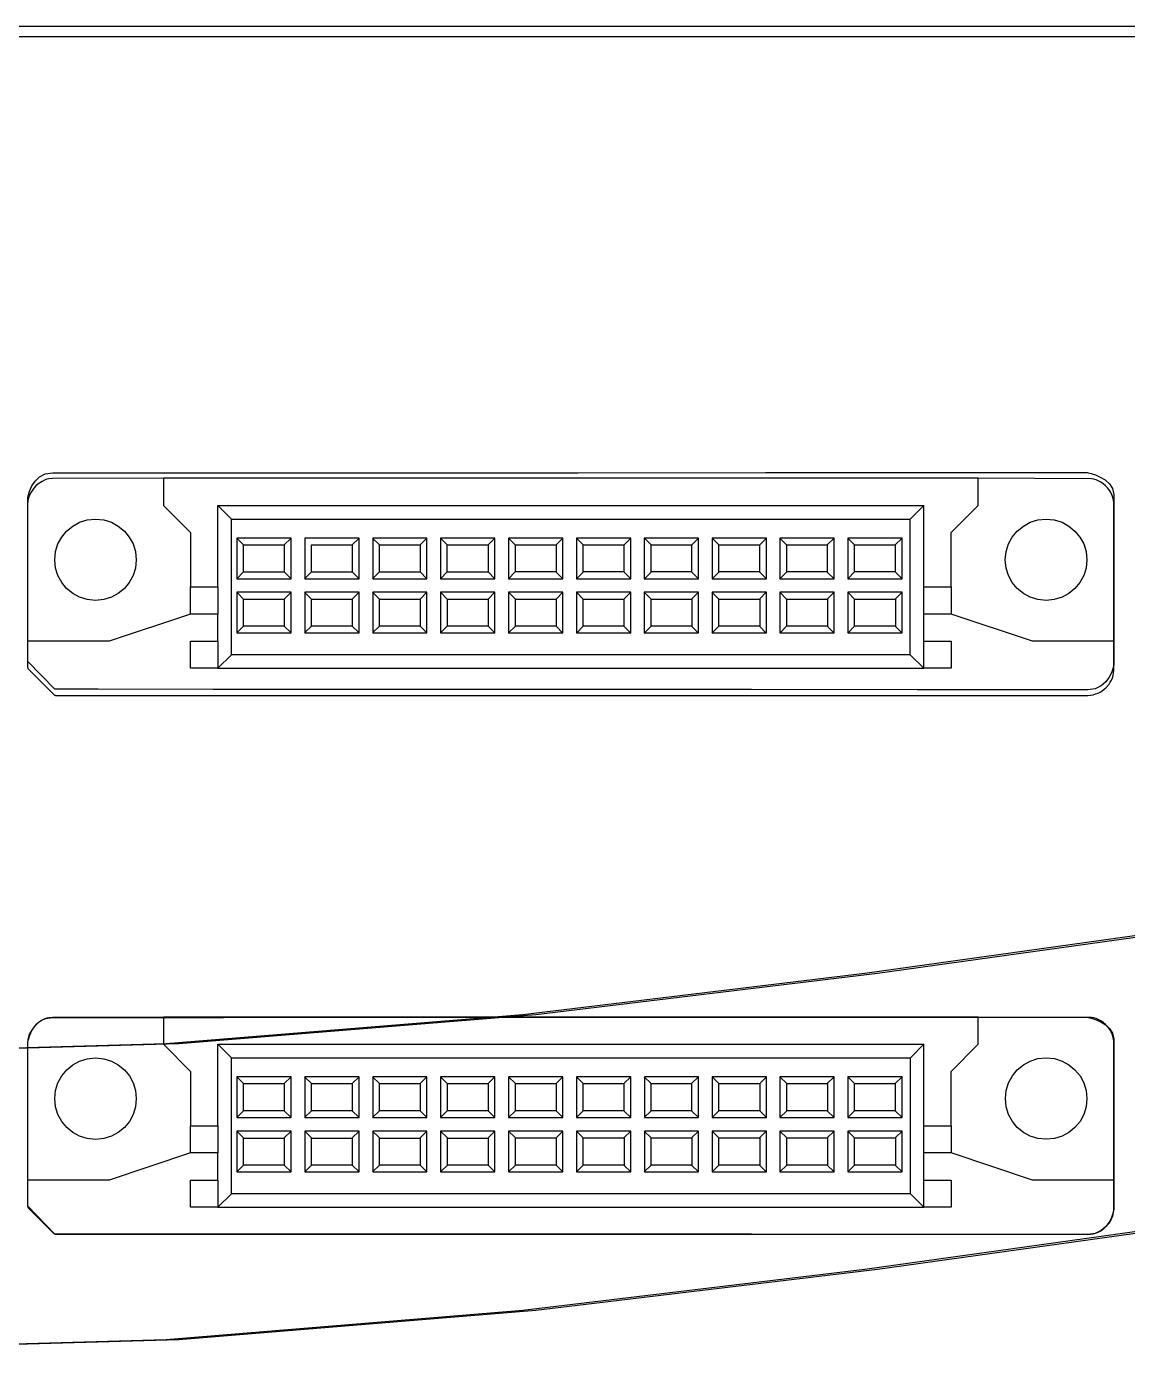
# Model space of a CAD drawing. Header units: metres. Extents: x 0 to 595, y 0 to 842.
# Drawn here: x 262.26 to 302, y 508.31 to 556.11 of the extents above; entities that cross this region are included whole.
import ezdxf

# ---------------------------------------------------------------- set-up
doc = ezdxf.new("R2010")
doc.units = ezdxf.units.M
doc.layers.add('SCHEMATICS', color=7, linetype='Continuous')

msp = doc.modelspace()

# ---------------------------------------------------------------- linework, layer by layer
at = {"layer": 'SCHEMATICS', "color": 7}
for p, q in [((402.861, 556.114), (219.936, 556.114)), ((223.3, 555.753), (397.534, 555.753)), ((262.935, 539.741), (262.818, 539.684)), ((262.993, 539.764), (262.935, 539.741)), ((263.059, 539.779), (262.993, 539.764)), ((263.197, 539.791), (263.059, 539.779)), ((267.201, 539.8), (263.197, 539.791)), ((296.612, 539.8), (267.2, 539.8)), ((267.201, 539.801), (267.201, 538.818)), ((300.701, 539.785), (296.612, 539.8)), ((296.612, 538.817), (296.612, 539.8)), ((300.784, 539.767), (300.701, 539.785)), ((300.868, 539.745), (300.784, 539.767)), ((300.947, 539.709), (300.868, 539.745)), ((262.42, 539.296), (262.375, 539.216)), ((262.519, 539.444), (262.42, 539.296)), ((262.59, 539.524), (262.519, 539.444)), ((262.671, 539.591), (262.59, 539.524)), ((262.818, 539.684), (262.671, 539.591)), ((301.042, 539.659), (300.947, 539.709)), ((301.13, 539.601), (301.042, 539.659)), ((301.213, 539.533), (301.13, 539.601)), ((301.285, 539.454), (301.213, 539.533)), ((301.342, 539.383), (301.285, 539.454)), ((301.387, 539.307), (301.342, 539.383)), ((301.448, 539.182), (301.387, 539.307)), ((262.306, 538.991), (262.294, 538.85)), ((262.294, 538.85), (262.294, 533.92)), ((262.301, 533.185), (262.301, 539.056)), ((262.345, 539.134), (262.306, 538.991)), ((262.375, 539.216), (262.345, 539.134)), ((267.201, 538.818), (268.178, 537.84)), ((269.16, 535.88), (269.16, 538.817)), ((269.161, 538.818), (294.653, 538.818)), ((269.653, 538.329), (269.161, 538.818)), ((294.163, 538.329), (294.654, 538.818)), ((294.653, 535.881), (294.653, 538.818)), ((295.632, 537.839), (296.612, 538.817)), ((301.489, 539.067), (301.448, 539.182)), ((301.503, 539.002), (301.489, 539.067)), ((301.51, 538.944), (301.503, 539.002)), ((301.513, 533.92), (301.51, 538.944)), ((269.653, 538.329), (294.163, 538.329)), ((269.653, 533.428), (269.653, 538.329)), ((294.163, 533.428), (294.163, 538.329)), ((268.178, 537.84), (268.178, 535.881)), ((295.632, 535.88), (295.632, 537.839)), ((270.091, 537.396), (269.845, 537.645)), ((269.847, 537.645), (269.847, 536.172)), ((271.809, 537.645), (269.847, 537.645)), ((270.092, 536.417), (270.092, 537.395)), ((270.092, 537.395), (271.562, 537.395)), ((271.561, 537.396), (271.807, 537.645)), ((271.562, 537.395), (271.562, 536.417)), ((271.809, 536.172), (271.809, 537.645)), ((272.3, 537.645), (272.3, 536.172)), ((274.264, 537.645), (272.3, 537.645)), ((272.547, 536.417), (272.547, 537.395)), ((272.547, 537.395), (274.013, 537.395)), ((274.012, 537.396), (274.261, 537.645)), ((274.013, 537.395), (274.013, 536.417)), ((274.264, 536.172), (274.264, 537.645)), ((274.996, 537.396), (274.751, 537.645)), ((274.755, 537.645), (274.755, 536.172)), ((276.714, 537.645), (274.755, 537.645)), ((274.997, 536.417), (274.997, 537.395)), ((274.997, 537.395), (276.467, 537.395)), ((276.466, 537.396), (276.711, 537.645)), ((276.467, 537.395), (276.467, 536.417)), ((276.714, 536.172), (276.714, 537.645)), ((277.447, 537.396), (277.204, 537.645)), ((277.207, 537.645), (277.207, 536.172)), ((279.166, 537.645), (277.207, 537.645)), ((277.448, 536.417), (277.448, 537.395)), ((277.448, 537.395), (278.918, 537.395)), ((278.917, 537.396), (279.163, 537.645)), ((278.918, 537.395), (278.918, 536.417)), ((279.166, 536.172), (279.166, 537.645)), ((279.903, 537.396), (279.655, 537.645)), ((281.618, 537.645), (279.656, 537.645)), ((279.658, 537.645), (279.658, 536.172)), ((279.904, 537.396), (281.373, 537.396)), ((279.904, 536.417), (279.904, 537.395)), ((281.373, 537.396), (281.373, 536.418)), ((281.374, 537.395), (281.62, 537.644)), ((281.618, 536.172), (281.618, 537.645)), ((282.109, 537.645), (282.109, 536.172)), ((284.071, 537.645), (282.109, 537.645)), ((282.353, 537.395), (282.111, 537.644)), ((282.35, 536.418), (282.35, 537.396)), ((282.35, 537.396), (283.825, 537.396)), ((283.825, 537.396), (283.825, 536.418)), ((283.827, 537.395), (284.073, 537.644)), ((284.071, 536.172), (284.071, 537.645)), ((284.56, 537.645), (284.56, 536.172)), ((286.518, 537.645), (284.56, 537.645)), ((284.807, 537.395), (284.562, 537.644)), ((284.804, 536.418), (284.804, 537.396)), ((284.804, 537.396), (286.268, 537.396)), ((286.268, 537.396), (286.268, 536.418)), ((286.271, 537.395), (286.52, 537.644)), ((286.518, 536.172), (286.518, 537.645)), ((287.006, 537.645), (287.006, 536.172)), ((288.965, 537.645), (287.006, 537.645)), ((287.256, 537.395), (287.008, 537.644)), ((287.252, 536.418), (287.252, 537.396)), ((287.252, 537.396), (288.724, 537.396)), ((288.724, 537.396), (288.724, 536.418)), ((288.727, 537.395), (288.967, 537.644)), ((288.965, 536.172), (288.965, 537.645)), ((289.699, 537.395), (289.453, 537.644)), ((289.456, 537.645), (289.456, 536.172)), ((291.415, 537.645), (289.456, 537.645)), ((289.7, 536.418), (289.7, 537.396)), ((289.7, 537.396), (291.167, 537.396)), ((291.166, 537.395), (291.412, 537.644)), ((291.167, 537.396), (291.167, 536.418)), ((291.415, 536.172), (291.415, 537.645)), ((292.148, 537.396), (291.903, 537.645)), ((291.904, 537.645), (291.904, 536.172)), ((293.865, 537.645), (291.904, 537.645)), ((292.148, 536.418), (292.148, 537.396)), ((292.148, 537.396), (293.621, 537.396)), ((293.621, 537.396), (293.864, 537.645)), ((293.621, 537.396), (293.621, 536.418)), ((293.865, 536.172), (293.865, 537.645)), ((269.845, 536.172), (270.091, 536.418)), ((271.562, 536.417), (270.092, 536.417)), ((271.561, 536.418), (271.807, 536.172)), ((272.297, 536.172), (272.546, 536.418)), ((274.013, 536.417), (272.547, 536.417)), ((274.012, 536.418), (274.261, 536.172)), ((274.751, 536.172), (274.996, 536.418)), ((276.467, 536.417), (274.997, 536.417)), ((276.466, 536.418), (276.711, 536.172)), ((277.204, 536.172), (277.447, 536.418)), ((278.918, 536.417), (277.448, 536.417)), ((278.917, 536.418), (279.163, 536.172)), ((279.655, 536.172), (279.903, 536.418)), ((281.373, 536.418), (279.904, 536.418)), ((281.374, 536.417), (281.62, 536.171)), ((282.111, 536.171), (282.353, 536.417)), ((283.825, 536.418), (282.35, 536.418)), ((283.827, 536.417), (284.073, 536.171)), ((284.562, 536.171), (284.807, 536.417)), ((286.268, 536.418), (284.804, 536.418)), ((286.271, 536.417), (286.52, 536.171)), ((287.008, 536.171), (287.256, 536.417)), ((288.724, 536.418), (287.252, 536.418)), ((288.727, 536.417), (288.967, 536.171)), ((289.453, 536.171), (289.699, 536.417)), ((291.167, 536.418), (289.7, 536.418)), ((291.166, 536.417), (291.412, 536.171)), ((291.903, 536.172), (292.148, 536.418)), ((293.621, 536.418), (292.148, 536.418)), ((293.621, 536.418), (293.864, 536.172)), ((269.847, 536.172), (271.809, 536.172)), ((272.3, 536.172), (274.264, 536.172)), ((274.755, 536.172), (276.714, 536.172)), ((277.207, 536.172), (279.166, 536.172)), ((279.656, 536.172), (281.618, 536.172)), ((282.109, 536.172), (284.071, 536.172)), ((284.56, 536.172), (286.518, 536.172)), ((287.006, 536.172), (288.965, 536.172)), ((289.456, 536.172), (291.415, 536.172)), ((291.904, 536.172), (293.865, 536.172)), ((268.179, 535.881), (269.16, 535.881)), ((268.179, 534.901), (268.179, 535.881)), ((269.16, 535.881), (269.16, 534.901)), ((270.091, 535.439), (269.845, 535.685)), ((269.847, 535.685), (269.847, 534.216)), ((271.809, 535.685), (269.847, 535.685)), ((270.092, 534.458), (270.092, 535.438)), ((270.092, 535.438), (271.562, 535.438)), ((271.561, 535.439), (271.807, 535.685)), ((271.562, 535.438), (271.562, 534.458)), ((271.809, 534.216), (271.809, 535.685)), ((272.547, 535.439), (272.298, 535.685)), ((272.3, 535.685), (272.3, 534.216)), ((274.264, 535.685), (272.3, 535.685)), ((272.548, 534.458), (272.548, 535.438)), ((272.548, 535.438), (274.014, 535.438)), ((274.013, 535.439), (274.262, 535.685)), ((274.014, 535.438), (274.014, 534.458)), ((274.264, 534.216), (274.264, 535.685)), ((274.997, 535.439), (274.752, 535.685)), ((274.755, 535.685), (274.755, 534.216)), ((276.714, 535.685), (274.755, 535.685)), ((274.998, 534.458), (274.998, 535.438)), ((274.998, 535.438), (276.468, 535.438)), ((276.467, 535.439), (276.712, 535.685)), ((276.468, 535.438), (276.468, 534.458)), ((276.714, 534.216), (276.714, 535.685)), ((277.448, 535.439), (277.205, 535.685)), ((277.207, 535.685), (277.207, 534.216)), ((279.166, 535.685), (277.207, 535.685)), ((277.449, 534.458), (277.449, 535.438)), ((277.449, 535.438), (278.919, 535.438)), ((278.918, 535.439), (279.164, 535.685)), ((278.919, 535.438), (278.919, 534.458)), ((279.166, 534.216), (279.166, 535.685)), ((281.618, 535.685), (279.656, 535.685)), ((279.904, 535.439), (279.656, 535.685)), ((279.657, 535.684), (279.657, 534.215)), ((279.904, 535.439), (281.373, 535.439)), ((279.905, 534.458), (279.905, 535.438)), ((281.373, 535.439), (281.373, 534.459)), ((281.374, 535.438), (281.62, 535.684)), ((281.618, 534.216), (281.618, 535.685)), ((282.109, 535.685), (282.109, 534.216)), ((284.071, 535.685), (282.109, 535.685)), ((282.352, 535.438), (282.11, 535.684)), ((282.351, 534.459), (282.351, 535.439)), ((282.351, 535.439), (283.826, 535.439)), ((283.826, 535.438), (284.072, 535.684)), ((283.826, 535.439), (283.826, 534.459)), ((284.071, 534.216), (284.071, 535.685)), ((284.803, 535.438), (284.558, 535.684)), ((284.56, 535.685), (284.56, 534.216)), ((286.518, 535.685), (284.56, 535.685)), ((284.806, 534.459), (284.806, 535.439)), ((284.806, 535.439), (286.27, 535.439)), ((286.267, 535.438), (286.516, 535.684)), ((286.27, 535.439), (286.27, 534.459)), ((286.518, 534.216), (286.518, 535.685)), ((287.251, 535.438), (287.003, 535.684)), ((287.006, 535.685), (287.006, 534.216)), ((288.965, 535.685), (287.006, 535.685)), ((287.254, 534.459), (287.254, 535.439)), ((287.254, 535.439), (288.726, 535.439)), ((288.722, 535.438), (288.962, 535.684)), ((288.726, 535.439), (288.726, 534.459)), ((288.965, 534.216), (288.965, 535.685)), ((289.699, 535.438), (289.453, 535.684)), ((289.456, 535.685), (289.456, 534.216)), ((291.415, 535.685), (289.456, 535.685)), ((289.703, 534.459), (289.703, 535.439)), ((289.703, 535.439), (291.17, 535.439)), ((291.166, 535.438), (291.412, 535.684)), ((291.17, 535.439), (291.17, 534.459)), ((291.415, 534.216), (291.415, 535.685)), ((292.147, 535.438), (291.902, 535.684)), ((291.906, 535.685), (291.906, 534.216)), ((293.867, 535.685), (291.906, 535.685)), ((292.151, 534.459), (292.151, 535.439)), ((292.151, 535.439), (293.624, 535.439)), ((293.62, 535.438), (293.863, 535.684)), ((293.624, 535.439), (293.624, 534.459)), ((293.867, 534.216), (293.867, 535.685)), ((294.653, 535.881), (295.636, 535.881)), ((294.653, 534.901), (294.653, 535.881)), ((295.636, 535.881), (295.636, 534.901)), ((268.178, 534.901), (265.236, 533.92)), ((269.16, 534.901), (268.179, 534.901)), ((269.16, 533.919), (269.16, 534.9)), ((295.636, 534.901), (294.653, 534.901)), ((294.653, 533.92), (294.653, 534.901)), ((298.575, 533.919), (295.632, 534.9)), ((269.845, 534.216), (270.091, 534.459)), ((269.847, 534.216), (271.809, 534.216)), ((271.562, 534.458), (270.092, 534.458)), ((271.561, 534.459), (271.807, 534.216)), ((272.298, 534.216), (272.547, 534.459)), ((272.3, 534.216), (274.264, 534.216)), ((274.014, 534.458), (272.548, 534.458)), ((274.013, 534.459), (274.262, 534.216)), ((274.752, 534.216), (274.997, 534.459)), ((274.755, 534.216), (276.714, 534.216)), ((276.468, 534.458), (274.998, 534.458)), ((276.467, 534.459), (276.712, 534.216)), ((277.205, 534.216), (277.448, 534.459)), ((277.207, 534.216), (279.166, 534.216)), ((278.919, 534.458), (277.449, 534.458)), ((278.918, 534.459), (279.164, 534.216)), ((279.656, 534.216), (279.904, 534.459)), ((279.656, 534.216), (281.618, 534.216)), ((281.373, 534.459), (279.904, 534.459)), ((281.374, 534.458), (281.62, 534.215)), ((282.109, 534.216), (284.071, 534.216)), ((282.11, 534.215), (282.352, 534.458)), ((283.826, 534.459), (282.351, 534.459)), ((283.826, 534.458), (284.072, 534.215)), ((284.558, 534.215), (284.803, 534.458)), ((284.56, 534.216), (286.518, 534.216)), ((286.27, 534.459), (284.806, 534.459)), ((286.267, 534.458), (286.516, 534.215)), ((287.003, 534.215), (287.251, 534.458)), ((287.006, 534.216), (288.965, 534.216)), ((288.726, 534.459), (287.254, 534.459)), ((288.722, 534.458), (288.962, 534.215)), ((289.453, 534.215), (289.699, 534.458)), ((289.456, 534.216), (291.415, 534.216)), ((291.17, 534.459), (289.703, 534.459)), ((291.166, 534.458), (291.412, 534.215)), ((291.902, 534.215), (292.147, 534.458)), ((291.906, 534.216), (293.867, 534.216)), ((293.624, 534.459), (292.151, 534.459)), ((293.62, 534.458), (293.863, 534.215)), ((262.294, 533.92), (262.297, 532.976)), ((265.236, 533.92), (262.294, 533.92)), ((268.179, 533.92), (269.16, 533.92)), ((268.179, 532.942), (268.179, 533.92)), ((269.16, 533.92), (269.16, 532.942)), ((294.653, 533.92), (295.636, 533.92)), ((294.653, 532.942), (294.653, 533.92)), ((295.636, 533.92), (295.636, 532.942)), ((301.512, 533.919), (298.575, 533.919)), ((301.51, 532.856), (301.513, 533.92)), ((263.275, 532.183), (262.301, 533.185)), ((269.653, 533.428), (269.161, 532.942)), ((294.163, 533.428), (269.653, 533.428)), ((294.163, 533.428), (294.654, 532.942)), ((262.297, 532.976), (262.3, 532.957)), ((262.3, 532.957), (262.303, 532.948)), ((262.303, 532.948), (262.303, 532.942)), ((262.303, 532.942), (262.314, 532.927)), ((262.314, 532.927), (262.351, 532.883)), ((262.351, 532.883), (263.227, 532.007)), ((269.16, 532.942), (268.179, 532.942)), ((269.161, 532.942), (294.653, 532.942)), ((295.636, 532.942), (294.653, 532.942)), ((301.423, 532.517), (301.458, 532.598)), ((301.458, 532.598), (301.483, 532.686)), ((301.483, 532.686), (301.503, 532.772)), ((301.503, 532.772), (301.51, 532.856)), ((300.939, 532.041), (301.014, 532.084)), ((301.014, 532.084), (301.089, 532.127)), ((301.089, 532.127), (301.161, 532.182)), ((301.161, 532.182), (301.222, 532.238)), ((301.222, 532.238), (301.338, 532.37)), ((301.338, 532.37), (301.383, 532.443)), ((301.383, 532.443), (301.423, 532.517)), ((263.227, 532.007), (263.257, 531.983)), ((263.257, 531.983), (263.272, 531.974)), ((263.272, 531.974), (263.29, 531.968)), ((263.29, 531.968), (263.308, 531.962)), ((263.308, 531.962), (263.326, 531.96)), ((263.326, 531.96), (300.567, 531.96)), ((300.567, 531.96), (300.76, 531.983)), ((300.76, 531.983), (300.849, 532.013)), ((300.849, 532.013), (300.939, 532.041)), ((262.672, 520.138), (262.591, 520.067)), ((262.819, 520.231), (262.672, 520.138)), ((262.936, 520.286), (262.819, 520.231)), ((262.994, 520.307), (262.936, 520.286)), ((263.06, 520.325), (262.994, 520.307)), ((263.198, 520.337), (263.06, 520.325)), ((267.202, 520.345), (263.198, 520.337)), ((296.613, 520.347), (267.201, 520.347)), ((267.202, 520.345), (267.202, 519.367)), ((300.702, 520.336), (296.613, 520.347)), ((296.613, 519.369), (296.613, 520.347)), ((300.785, 520.318), (300.702, 520.336)), ((300.869, 520.291), (300.785, 520.318)), ((300.948, 520.26), (300.869, 520.291)), ((301.043, 520.21), (300.948, 520.26)), ((301.131, 520.149), (301.043, 520.21)), ((301.214, 520.081), (301.131, 520.149)), ((262.346, 519.677), (262.307, 519.536)), ((262.376, 519.766), (262.346, 519.677)), ((262.421, 519.844), (262.376, 519.766)), ((262.52, 519.988), (262.421, 519.844)), ((262.591, 520.067), (262.52, 519.988)), ((301.286, 520.002), (301.214, 520.081)), ((301.343, 519.931), (301.286, 520.002)), ((301.388, 519.858), (301.343, 519.931)), ((301.449, 519.729), (301.388, 519.858)), ((301.49, 519.612), (301.449, 519.729)), ((262.307, 519.536), (262.295, 519.391)), ((262.295, 519.391), (262.295, 514.463)), ((262.301, 513.516), (262.301, 519.39)), ((267.202, 519.367), (268.179, 518.386)), ((269.653, 518.874), (269.161, 519.366)), ((269.161, 516.418), (269.161, 519.366)), ((269.162, 519.368), (294.654, 519.368)), ((294.164, 518.876), (294.655, 519.368)), ((294.654, 516.42), (294.654, 519.368)), ((295.633, 518.388), (296.613, 519.369)), ((301.504, 519.553), (301.49, 519.612)), ((301.511, 519.495), (301.504, 519.553)), ((301.514, 514.465), (301.511, 519.495)), ((269.653, 513.969), (269.653, 518.874)), ((269.654, 518.876), (294.164, 518.876)), ((294.164, 513.971), (294.164, 518.876)), ((268.179, 518.386), (268.179, 516.419)), ((295.633, 516.421), (295.633, 518.388)), ((270.092, 517.947), (269.846, 518.19)), ((269.847, 518.189), (269.847, 516.717)), ((271.809, 518.189), (269.847, 518.189)), ((270.093, 516.962), (270.093, 517.946)), ((270.093, 517.946), (271.563, 517.946)), ((271.562, 517.947), (271.808, 518.19)), ((271.563, 517.946), (271.563, 516.962)), ((271.809, 516.717), (271.809, 518.189)), ((272.547, 517.947), (272.298, 518.19)), ((272.3, 518.189), (272.3, 516.717)), ((274.264, 518.189), (272.3, 518.189)), ((272.548, 516.962), (272.548, 517.946)), ((272.548, 517.946), (274.014, 517.946)), ((274.013, 517.947), (274.262, 518.19)), ((274.014, 517.946), (274.014, 516.962)), ((274.264, 516.717), (274.264, 518.189)), ((274.997, 517.947), (274.752, 518.19)), ((274.755, 518.189), (274.755, 516.717)), ((276.714, 518.189), (274.755, 518.189)), ((274.998, 516.962), (274.998, 517.946)), ((274.998, 517.946), (276.468, 517.946)), ((276.467, 517.947), (276.712, 518.19)), ((276.468, 517.946), (276.468, 516.962)), ((276.714, 516.717), (276.714, 518.189)), ((277.448, 517.947), (277.205, 518.19)), ((277.207, 518.189), (277.207, 516.717)), ((279.166, 518.189), (277.207, 518.189)), ((277.449, 516.962), (277.449, 517.946)), ((277.449, 517.946), (278.919, 517.946)), ((278.918, 517.947), (279.164, 518.19)), ((278.919, 517.946), (278.919, 516.962)), ((279.166, 516.717), (279.166, 518.189)), ((279.904, 517.947), (279.656, 518.19)), ((281.619, 518.191), (279.657, 518.191)), ((279.658, 518.189), (279.658, 516.717)), ((279.905, 517.948), (281.374, 517.948)), ((279.905, 516.962), (279.905, 517.946)), ((281.372, 517.949), (281.618, 518.192)), ((281.374, 517.948), (281.374, 516.964)), ((281.619, 516.719), (281.619, 518.191)), ((282.351, 517.949), (282.109, 518.192)), ((282.11, 518.191), (282.11, 516.719)), ((284.072, 518.191), (282.11, 518.191)), ((282.351, 516.964), (282.351, 517.948)), ((282.351, 517.948), (283.826, 517.948)), ((283.825, 517.949), (284.071, 518.192)), ((283.826, 517.948), (283.826, 516.964)), ((284.072, 516.719), (284.072, 518.191)), ((284.805, 517.949), (284.56, 518.192)), ((284.561, 518.191), (284.561, 516.719)), ((286.519, 518.191), (284.561, 518.191)), ((284.805, 516.964), (284.805, 517.948)), ((284.805, 517.948), (286.269, 517.948)), ((286.269, 517.949), (286.518, 518.192)), ((286.269, 517.948), (286.269, 516.964)), ((286.519, 516.719), (286.519, 518.191)), ((287.254, 517.949), (287.006, 518.192)), ((287.007, 518.191), (287.007, 516.719)), ((288.966, 518.191), (287.007, 518.191)), ((287.253, 516.964), (287.253, 517.948)), ((287.253, 517.948), (288.725, 517.948)), ((288.725, 517.949), (288.965, 518.192)), ((288.725, 517.948), (288.725, 516.964)), ((288.966, 516.719), (288.966, 518.191)), ((289.7, 517.949), (289.454, 518.192)), ((289.457, 518.191), (289.457, 516.719)), ((291.416, 518.191), (289.457, 518.191)), ((289.701, 516.964), (289.701, 517.948)), ((289.701, 517.948), (291.168, 517.948)), ((291.167, 517.949), (291.413, 518.192)), ((291.168, 517.948), (291.168, 516.964)), ((291.416, 516.719), (291.416, 518.191)), ((292.149, 517.948), (291.904, 518.191)), ((291.905, 518.191), (291.905, 516.719)), ((293.866, 518.191), (291.905, 518.191)), ((292.149, 516.964), (292.149, 517.948)), ((292.149, 517.948), (293.622, 517.948)), ((293.622, 517.948), (293.865, 518.191)), ((293.622, 517.948), (293.622, 516.964)), ((293.866, 516.719), (293.866, 518.191)), ((269.846, 516.718), (270.092, 516.963)), ((271.563, 516.962), (270.093, 516.962)), ((271.562, 516.963), (271.808, 516.718)), ((272.298, 516.718), (272.547, 516.963)), ((274.014, 516.962), (272.548, 516.962)), ((274.013, 516.963), (274.262, 516.718)), ((274.752, 516.718), (274.997, 516.963)), ((276.468, 516.962), (274.998, 516.962)), ((276.467, 516.963), (276.712, 516.718)), ((277.205, 516.718), (277.448, 516.963)), ((278.919, 516.962), (277.449, 516.962)), ((278.918, 516.963), (279.164, 516.718)), ((279.656, 516.718), (279.904, 516.963)), ((281.374, 516.964), (279.905, 516.964)), ((281.372, 516.965), (281.618, 516.72)), ((282.109, 516.72), (282.351, 516.965)), ((283.826, 516.964), (282.351, 516.964)), ((283.825, 516.965), (284.071, 516.72)), ((284.56, 516.72), (284.805, 516.965)), ((286.269, 516.964), (284.805, 516.964)), ((286.269, 516.965), (286.518, 516.72)), ((287.006, 516.72), (287.254, 516.965)), ((288.725, 516.964), (287.253, 516.964)), ((288.725, 516.965), (288.965, 516.72)), ((289.454, 516.72), (289.7, 516.965)), ((291.168, 516.964), (289.701, 516.964)), ((291.167, 516.965), (291.413, 516.72)), ((291.904, 516.719), (292.149, 516.964)), ((293.622, 516.964), (292.149, 516.964)), ((293.622, 516.964), (293.865, 516.719)), ((268.179, 516.419), (269.16, 516.419)), ((268.179, 515.441), (268.179, 516.419)), ((269.16, 516.419), (269.16, 515.441)), ((269.847, 516.717), (271.809, 516.717)), ((272.3, 516.717), (274.264, 516.717)), ((274.755, 516.717), (276.714, 516.717)), ((277.207, 516.717), (279.166, 516.717)), ((279.657, 516.719), (281.619, 516.719)), ((282.11, 516.719), (284.072, 516.719)), ((284.561, 516.719), (286.519, 516.719)), ((287.007, 516.719), (288.966, 516.719)), ((289.457, 516.719), (291.416, 516.719)), ((291.905, 516.719), (293.866, 516.719)), ((294.654, 516.42), (295.637, 516.42)), ((294.654, 515.442), (294.654, 516.42)), ((295.637, 516.42), (295.637, 515.442)), ((270.092, 515.983), (269.846, 516.226)), ((269.847, 516.225), (269.847, 514.755)), ((271.809, 516.225), (269.847, 516.225)), ((270.093, 514.998), (270.093, 515.982)), ((270.093, 515.982), (271.563, 515.982)), ((271.562, 515.983), (271.808, 516.226)), ((271.563, 515.982), (271.563, 514.998)), ((271.809, 514.755), (271.809, 516.225)), ((272.548, 515.983), (272.299, 516.226)), ((272.3, 516.225), (272.3, 514.755)), ((274.264, 516.225), (272.3, 516.225)), ((272.549, 514.998), (272.549, 515.982)), ((272.549, 515.982), (274.015, 515.982)), ((274.014, 515.983), (274.263, 516.226)), ((274.015, 515.982), (274.015, 514.998)), ((274.264, 514.755), (274.264, 516.225)), ((274.998, 515.983), (274.753, 516.226)), ((274.755, 516.225), (274.755, 514.755)), ((276.714, 516.225), (274.755, 516.225)), ((274.999, 514.998), (274.999, 515.982)), ((274.999, 515.982), (276.469, 515.982)), ((276.468, 515.983), (276.713, 516.226)), ((276.469, 515.982), (276.469, 514.998)), ((276.714, 514.755), (276.714, 516.225)), ((277.449, 515.983), (277.206, 516.226)), ((277.207, 516.225), (277.207, 514.755)), ((279.166, 516.225), (277.207, 516.225)), ((277.45, 514.998), (277.45, 515.982)), ((277.45, 515.982), (278.92, 515.982)), ((278.919, 515.983), (279.165, 516.226)), ((278.92, 515.982), (278.92, 514.998)), ((279.166, 514.755), (279.166, 516.225)), ((281.619, 516.227), (279.657, 516.227)), ((279.905, 515.983), (279.657, 516.226)), ((279.657, 516.225), (279.657, 514.755)), ((279.905, 515.984), (281.374, 515.984)), ((279.906, 514.998), (279.906, 515.982)), ((281.372, 515.985), (281.618, 516.228)), ((281.374, 515.984), (281.374, 515)), ((281.619, 514.757), (281.619, 516.227)), ((282.35, 515.985), (282.108, 516.228)), ((282.11, 516.227), (282.11, 514.757)), ((284.072, 516.227), (282.11, 516.227)), ((282.352, 515), (282.352, 515.984)), ((282.352, 515.984), (283.827, 515.984)), ((283.824, 515.985), (284.07, 516.228)), ((283.827, 515.984), (283.827, 515)), ((284.072, 514.757), (284.072, 516.227)), ((284.804, 515.985), (284.559, 516.228)), ((284.561, 516.227), (284.561, 514.757)), ((286.519, 516.227), (284.561, 516.227)), ((284.807, 515), (284.807, 515.984)), ((284.807, 515.984), (286.271, 515.984)), ((286.268, 515.985), (286.517, 516.228)), ((286.271, 515.984), (286.271, 515)), ((286.519, 514.757), (286.519, 516.227)), ((287.252, 515.985), (287.004, 516.228)), ((287.007, 516.227), (287.007, 514.757)), ((288.966, 516.227), (287.007, 516.227)), ((287.255, 515), (287.255, 515.984)), ((287.255, 515.984), (288.727, 515.984)), ((288.723, 515.985), (288.963, 516.228)), ((288.727, 515.984), (288.727, 515)), ((288.966, 514.757), (288.966, 516.227)), ((289.7, 515.985), (289.454, 516.228)), ((289.457, 516.227), (289.457, 514.757)), ((291.416, 516.227), (289.457, 516.227)), ((289.704, 515), (289.704, 515.984)), ((289.704, 515.984), (291.171, 515.984)), ((291.167, 515.985), (291.413, 516.228)), ((291.171, 515.984), (291.171, 515)), ((291.416, 514.757), (291.416, 516.227)), ((292.148, 515.985), (291.903, 516.228)), ((291.907, 516.227), (291.907, 514.757)), ((293.868, 516.227), (291.907, 516.227)), ((292.152, 515), (292.152, 515.984)), ((292.152, 515.984), (293.625, 515.984)), ((293.621, 515.985), (293.864, 516.228)), ((293.625, 515.984), (293.625, 515)), ((293.868, 514.757), (293.868, 516.227)), ((268.179, 515.441), (265.237, 514.463)), ((269.16, 515.441), (268.179, 515.441)), ((269.161, 514.462), (269.161, 515.44)), ((295.637, 515.442), (294.654, 515.442)), ((294.654, 514.464), (294.654, 515.442)), ((298.576, 514.465), (295.633, 515.443)), ((269.846, 514.756), (270.092, 514.999)), ((271.563, 514.998), (270.093, 514.998)), ((271.562, 514.999), (271.808, 514.756)), ((272.299, 514.756), (272.548, 514.999)), ((274.015, 514.998), (272.549, 514.998)), ((274.014, 514.999), (274.263, 514.756)), ((274.753, 514.756), (274.998, 514.999)), ((276.469, 514.998), (274.999, 514.998)), ((276.468, 514.999), (276.713, 514.756)), ((277.206, 514.756), (277.449, 514.999)), ((278.92, 514.998), (277.45, 514.998)), ((278.919, 514.999), (279.165, 514.756)), ((279.657, 514.756), (279.905, 514.999)), ((281.374, 515), (279.905, 515)), ((281.372, 515.001), (281.618, 514.758)), ((282.108, 514.758), (282.35, 515.001)), ((283.827, 515), (282.352, 515)), ((283.824, 515.001), (284.07, 514.758)), ((284.559, 514.758), (284.804, 515.001)), ((286.271, 515), (284.807, 515)), ((286.268, 515.001), (286.517, 514.758)), ((287.004, 514.758), (287.252, 515.001)), ((288.727, 515), (287.255, 515)), ((288.723, 515.001), (288.963, 514.758)), ((289.454, 514.758), (289.7, 515.001)), ((291.171, 515), (289.704, 515)), ((291.167, 515.001), (291.413, 514.758)), ((291.903, 514.758), (292.148, 515.001)), ((293.625, 515), (292.152, 515)), ((293.621, 515.001), (293.864, 514.758)), ((262.295, 514.463), (262.298, 513.517)), ((265.237, 514.463), (262.295, 514.463)), ((268.179, 514.463), (269.16, 514.463)), ((268.179, 513.48), (268.179, 514.463)), ((269.16, 514.463), (269.16, 513.48)), ((269.847, 514.755), (271.809, 514.755)), ((272.3, 514.755), (274.264, 514.755)), ((274.755, 514.755), (276.714, 514.755)), ((277.207, 514.755), (279.166, 514.755)), ((279.657, 514.757), (281.619, 514.757)), ((282.11, 514.757), (284.072, 514.757)), ((284.561, 514.757), (286.519, 514.757)), ((287.007, 514.757), (288.966, 514.757)), ((289.457, 514.757), (291.416, 514.757)), ((291.907, 514.757), (293.868, 514.757)), ((294.654, 514.464), (295.637, 514.464)), ((294.654, 513.481), (294.654, 514.464)), ((295.637, 514.464), (295.637, 513.481)), ((301.513, 514.465), (298.576, 514.465)), ((301.511, 513.403), (301.514, 514.465)), ((269.653, 513.969), (269.161, 513.48)), ((294.164, 513.971), (269.654, 513.971)), ((294.164, 513.971), (294.655, 513.482)), ((262.298, 513.517), (262.301, 513.496)), ((263.275, 512.514), (262.301, 513.516)), ((262.301, 513.496), (262.304, 513.49)), ((262.304, 513.49), (262.304, 513.484)), ((262.304, 513.484), (262.315, 513.463)), ((262.315, 513.463), (262.352, 513.422)), ((269.16, 513.48), (268.179, 513.48)), ((269.162, 513.482), (294.654, 513.482)), ((295.637, 513.481), (294.654, 513.481)), ((262.352, 513.424), (263.228, 512.548)), ((301.339, 512.911), (301.384, 512.984)), ((301.384, 512.984), (301.424, 513.061)), ((301.424, 513.061), (301.459, 513.14)), ((301.459, 513.14), (301.484, 513.224)), ((301.484, 513.224), (301.504, 513.31)), ((301.504, 513.31), (301.511, 513.403)), ((263.228, 512.548), (263.258, 512.527)), ((263.258, 512.527), (263.273, 512.516)), ((263.273, 512.516), (263.291, 512.51)), ((263.291, 512.51), (263.309, 512.504)), ((263.309, 512.504), (263.327, 512.504)), ((263.327, 512.504), (300.568, 512.501)), ((300.568, 512.501), (300.761, 512.527)), ((300.761, 512.527), (300.85, 512.551)), ((300.85, 512.551), (300.94, 512.587)), ((300.94, 512.587), (301.015, 512.624)), ((301.015, 512.624), (301.09, 512.671)), ((301.09, 512.671), (301.162, 512.723)), ((301.162, 512.723), (301.223, 512.782)), ((301.223, 512.782), (301.339, 512.911))]:
    msp.add_line(p, q, dxfattribs=at)
for points in [[(262.301, 539.056), (262.307, 539.097), (262.33, 539.204), (262.376, 539.355), (262.452, 539.529), (262.566, 539.702), (262.725, 539.853), (262.934, 539.96), (263.201, 540.001)], [(263.201, 540.001), (265.034, 540.001), (269.372, 540.002), (275.367, 540.003), (282.171, 540.004), (288.939, 540.005), (294.821, 540.006), (298.972, 540.007), (300.544, 540.007)], [(300.544, 540.007), (300.585, 539.999), (300.693, 539.972), (300.846, 539.922), (301.021, 539.847), (301.197, 539.742), (301.351, 539.605), (301.462, 539.43), (301.507, 539.216)], [(301.507, 539.216), (301.509, 538.771), (301.51, 537.99), (301.511, 536.994), (301.51, 535.906), (301.509, 534.847), (301.508, 533.94), (301.507, 533.306), (301.507, 533.068)], [(263.275, 536.856), (263.305, 537.153), (263.391, 537.429), (263.526, 537.679), (263.706, 537.897), (263.924, 538.077), (264.174, 538.212), (264.45, 538.298), (264.747, 538.328)], [(264.747, 538.328), (265.043, 538.298), (265.32, 538.212), (265.57, 538.077), (265.788, 537.897), (265.968, 537.679), (266.104, 537.429), (266.19, 537.153), (266.22, 536.856)], [(297.593, 536.857), (297.623, 537.154), (297.709, 537.43), (297.845, 537.68), (298.025, 537.898), (298.243, 538.078), (298.493, 538.213), (298.769, 538.299), (299.065, 538.329)], [(299.065, 538.329), (299.362, 538.299), (299.639, 538.213), (299.889, 538.078), (300.107, 537.898), (300.288, 537.68), (300.424, 537.43), (300.51, 537.154), (300.54, 536.857)], [(264.747, 535.391), (264.45, 535.421), (264.174, 535.506), (263.924, 535.642), (263.706, 535.821), (263.526, 536.037), (263.391, 536.286), (263.305, 536.561), (263.275, 536.856)], [(266.22, 536.856), (266.19, 536.561), (266.104, 536.286), (265.968, 536.037), (265.788, 535.821), (265.57, 535.642), (265.32, 535.506), (265.043, 535.421), (264.747, 535.391)], [(299.065, 535.392), (298.769, 535.422), (298.493, 535.507), (298.243, 535.643), (298.025, 535.822), (297.845, 536.038), (297.709, 536.287), (297.623, 536.562), (297.593, 536.857)], [(300.54, 536.857), (300.51, 536.562), (300.424, 536.287), (300.288, 536.038), (300.107, 535.822), (299.889, 535.643), (299.639, 535.507), (299.362, 535.422), (299.065, 535.392)], [(301.507, 533.068), (301.499, 533.029), (301.472, 532.927), (301.42, 532.782), (301.337, 532.617), (301.217, 532.451), (301.054, 532.306), (300.842, 532.204), (300.575, 532.165)], [(300.575, 532.165), (298.744, 532.166), (294.411, 532.168), (288.424, 532.171), (281.627, 532.174), (274.867, 532.177), (268.991, 532.18), (264.845, 532.182), (263.275, 532.183)], [(361.925, 528.281), (345.5, 527.881), (330.801, 526.828), (317.374, 525.338), (304.764, 523.63), (292.517, 521.922), (280.179, 520.432), (267.297, 519.379), (253.415, 518.979)], [(362.384, 528.281), (345.96, 527.881), (331.261, 526.828), (317.833, 525.338), (305.223, 523.63), (292.977, 521.922), (280.639, 520.432), (267.757, 519.379), (253.876, 518.979)], [(262.301, 519.39), (262.307, 519.431), (262.33, 519.538), (262.376, 519.689), (262.452, 519.863), (262.566, 520.037), (262.725, 520.188), (262.934, 520.295), (263.201, 520.336)], [(263.201, 520.336), (265.034, 520.336), (269.372, 520.337), (275.367, 520.339), (282.171, 520.34), (288.939, 520.341), (294.821, 520.343), (298.972, 520.344), (300.544, 520.344)], [(300.544, 520.344), (300.585, 520.336), (300.693, 520.309), (300.846, 520.259), (301.021, 520.183), (301.197, 520.078), (301.351, 519.94), (301.462, 519.765), (301.507, 519.55)], [(301.507, 519.55), (301.509, 519.105), (301.51, 518.323), (301.511, 517.327), (301.51, 516.239), (301.509, 515.18), (301.508, 514.272), (301.507, 513.638), (301.507, 513.4)], [(263.276, 517.403), (263.306, 517.7), (263.392, 517.977), (263.527, 518.227), (263.707, 518.445), (263.925, 518.624), (264.175, 518.76), (264.451, 518.845), (264.748, 518.875)], [(264.748, 518.875), (265.044, 518.845), (265.321, 518.76), (265.571, 518.624), (265.789, 518.445), (265.969, 518.227), (266.105, 517.977), (266.191, 517.7), (266.221, 517.403)], [(297.594, 517.405), (297.624, 517.702), (297.71, 517.979), (297.846, 518.229), (298.026, 518.447), (298.243, 518.626), (298.494, 518.762), (298.77, 518.847), (299.066, 518.877)], [(299.066, 518.877), (299.363, 518.847), (299.64, 518.762), (299.89, 518.626), (300.108, 518.447), (300.289, 518.229), (300.425, 517.979), (300.511, 517.702), (300.541, 517.405)], [(253.414, 508.31), (267.296, 508.71), (280.179, 509.763), (292.517, 511.252), (304.764, 512.96), (317.373, 514.667), (330.801, 516.156), (345.5, 517.209), (361.924, 517.609)], [(253.876, 508.309), (267.757, 508.709), (280.639, 509.762), (292.977, 511.251), (305.223, 512.959), (317.833, 514.666), (331.261, 516.155), (345.96, 517.208), (362.384, 517.608)], [(264.748, 515.933), (264.451, 515.963), (264.175, 516.048), (263.925, 516.184), (263.707, 516.363), (263.527, 516.58), (263.392, 516.83), (263.306, 517.106), (263.276, 517.403)], [(266.221, 517.403), (266.191, 517.106), (266.105, 516.83), (265.969, 516.58), (265.789, 516.363), (265.571, 516.184), (265.321, 516.048), (265.044, 515.963), (264.748, 515.933)], [(299.066, 515.935), (298.77, 515.965), (298.494, 516.05), (298.243, 516.186), (298.026, 516.365), (297.846, 516.582), (297.71, 516.832), (297.624, 517.108), (297.594, 517.405)], [(300.541, 517.405), (300.511, 517.108), (300.425, 516.832), (300.289, 516.582), (300.108, 516.365), (299.89, 516.186), (299.64, 516.05), (299.363, 515.965), (299.066, 515.935)], [(301.507, 513.4), (301.499, 513.361), (301.472, 513.259), (301.42, 513.115), (301.337, 512.949), (301.217, 512.784), (301.054, 512.64), (300.842, 512.538), (300.575, 512.499)], [(300.575, 512.499), (298.744, 512.5), (294.411, 512.501), (288.424, 512.504), (281.627, 512.507), (274.867, 512.509), (268.991, 512.512), (264.845, 512.513), (263.275, 512.514)]]:
    msp.add_lwpolyline(points, dxfattribs=at)

doc.saveas('drawing.dxf')
